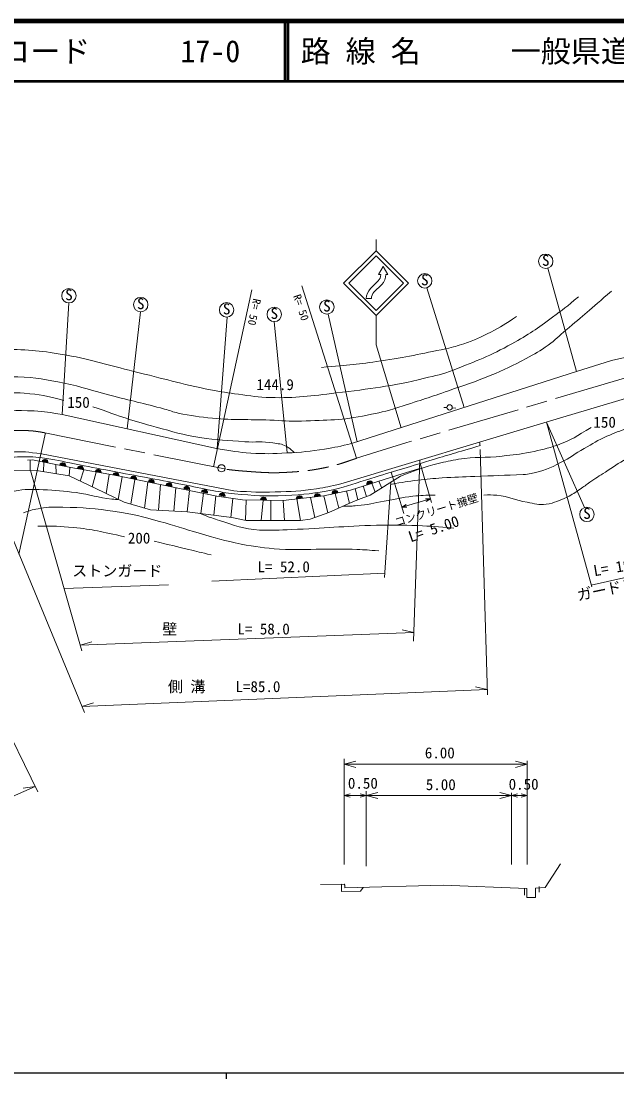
# Model space of a CAD drawing. Units: millimetres, scale not verified. Extents: x 40000 to 680000, y 20000 to 380000.
# Drawn here: x 133858 to 233004, y 204000 to 380000 of the extents above; entities that cross this region are included whole.
import ezdxf
from ezdxf.enums import TextEntityAlignment as Align

# ---------------------------------------------------------------- set-up
doc = ezdxf.new("R2010")
doc.units = ezdxf.units.MM
doc.header["$LTSCALE"] = 1000
doc.linetypes.add('CHAIN', pattern=[18.5, 12, -1.5, 3.5, -1.5])
for name, color, linetype, lineweight in [('M-BGD', 7, 'Continuous', 13), ('M-BMK', 2, 'CHAIN', 13), ('M-STR-HTXT', 7, 'Continuous', 13), ('M-TTL', 2, 'Continuous', 140), ('M-TTL-BAND', 7, 'Continuous', 25), ('M-TTL-LINE', 7, 'Continuous', 50), ('M-TTL-TXT', 7, 'Continuous', 13)]:
    doc.layers.add(name, color=color, linetype=linetype, lineweight=lineweight)
doc.styles.add('ＭＳ ゴシック', font='')
doc.styles.get('ＭＳ ゴシック').set_extended_font_data('MS Gothic')

msp = doc.modelspace()

# ---------------------------------------------------------------- linework, layer by layer
at = {"layer": 'M-BGD'}
for p, q in [((192928, 341798), (192928, 343656)), ((221518, 338895), (226314, 321717)), ((191991, 335494), (193271, 336774)), ((192585, 334900), (193865, 336180)), ((201353, 335636), (207606, 315720)), ((141777, 333107), (140670, 314541)), ((192148, 333845), (191308, 333845)), ((153705, 331633), (151493, 312162)), ((184969, 331257), (189772, 310003)), ((192928, 330998), (192928, 327298)), ((168170, 330765), (166491, 308869)), ((175989, 330004), (178120, 308143)), ((192928, 327298), (192928, 326136)), ((192928, 326136), (197094, 312351)), ((204233, 315721), (204719, 315690)), ((205607, 315632), (206227, 315591)), ((166388, 308887), (140670, 314541)), ((227643, 299066), (221272, 313276)), ((179089, 308420), (179321, 308215)), ((135722, 306987), (134932, 306965)), ((135353, 306977), (135363, 305202)), ((137223, 307989), (169282, 301826)), ((137645, 306606), (137587, 305058)), ((139657, 306207), (139662, 304715)), ((141957, 305751), (141836, 304356)), ((144312, 305329), (143676, 303470)), ((146371, 304963), (145695, 302498)), ((148519, 304581), (147986, 301399)), ((150657, 304176), (150031, 300419)), ((152756, 303751), (152116, 299626)), ((154927, 303311), (154384, 298969)), ((157039, 302883), (156745, 298608)), ((192234, 303105), (192774, 301606)), ((193390, 303469), (193879, 302301)), ((159603, 302364), (159291, 298483)), ((161878, 301902), (161507, 298373)), ((164200, 301432), (163776, 298077)), ((166272, 301012), (165903, 297800)), ((184255, 301010), (184899, 298158)), ((186098, 301416), (186743, 298979)), ((188015, 301837), (188481, 299765)), ((189457, 302231), (189906, 300365)), ((190793, 302651), (191353, 300881)), ((169096, 300577), (168777, 297425)), ((171330, 300322), (171188, 296925)), ((174124, 300283), (173781, 296911)), ((175402, 300266), (175411, 296919)), ((177494, 300237), (177695, 296929)), ((179736, 300493), (180378, 296909)), ((182002, 300753), (182725, 297412)), ((164211, 297836), (163527, 298110)), ((187638, 257254), (187638, 239656)), ((187638, 256350), (189570, 256868)), ((187638, 256350), (218087, 256350)), ((187638, 256350), (189570, 255833)), ((218087, 256350), (216157, 256867)), ((218087, 256350), (216157, 255833)), ((218087, 256920), (218087, 239656)), ((191272, 251871), (191272, 239373)), ((187638, 251139), (188638, 251407)), ((187638, 251139), (191272, 251139)), ((187638, 251139), (188638, 250871)), ((191272, 251139), (190272, 251407)), ((191272, 251139), (190272, 250871)), ((191272, 251139), (193203, 251657)), ((191272, 251139), (215447, 251139)), ((191272, 251139), (193203, 250622)), ((215447, 251139), (213517, 251656)), ((215447, 251139), (213517, 250622)), ((215447, 251565), (215447, 239671)), ((215447, 251139), (216447, 251407)), ((215447, 251139), (218087, 251139)), ((215447, 251139), (216447, 250871)), ((218087, 251139), (217087, 251407)), ((218087, 251139), (217087, 250871)), ((220073, 236002), (220069, 235085))]:
    msp.add_line(p, q, dxfattribs=at)
for points in [[(198328, 336398), (192928, 341798), (187528, 336398), (192928, 330998)], [(197479, 336398), (192928, 340950), (188377, 336398), (192928, 331847)]]:
    msp.add_lwpolyline(points, close=True, dxfattribs=at)
for points in [[(193708, 337829), (193349, 337829), (194128, 339179)], [(194128, 339179), (194907, 337829), (194548, 337829)], [(237821, 324836), (232099, 323520), (226314, 321717), (188985, 309751)], [(187046, 303005), (221428, 313323), (235365, 317461)], [(135722, 306987), (142109, 305720), (149701, 304370), (166407, 300984), (170722, 300330), (177494, 300237), (184255, 301010), (188648, 301976), (196385, 304412), (200135, 305565)], [(128168, 304918), (128574, 305228), (136747, 305197), (141836, 304356), (146302, 302206), (151027, 299942), (155400, 298675), (161507, 298373), (168912, 297408), (171311, 296899), (177553, 296930), (180378, 296909), (181964, 297151), (185080, 298220), (188289, 299685), (189992, 300401), (191966, 301097), (197015, 304275)], [(183658, 236354), (187598, 236368), (187736, 236250), (187736, 235773), (204073, 236233), (218033, 235688), (218047, 234199), (219471, 234188), (219457, 235743), (221072, 235822), (223606, 239790)], [(187214, 236367), (187202, 236329), (187174, 235188), (190359, 235218), (190796, 235859)], [(217648, 235703), (217648, 235682), (217632, 234576)]]:
    msp.add_lwpolyline(points, dxfattribs=at)
for centre, radius in [((221162, 340041), 1200), ((201036, 336793), 1200), ((141802, 334306), 1200), ((153755, 332832), 1200), ((168053, 331959), 1200), ((184737, 332434), 1200), ((175982, 331204), 1200), ((205167, 315728), 450), ((167210, 305592), 600), ((228027, 297929), 1200)]:
    msp.add_circle(centre, radius, dxfattribs=at)
for centre, radius, start, end in [((192216, 337829), 1492, 315, 0), ((192216, 337829), 2332, 315, 0), ((193640, 333845), 2332, 135, 180), ((193640, 333845), 1492, 135, 180), ((137834, 306590), 500, 349.34102, 169.34102), ((137834, 306590), 400, 349.34102, 169.34102), ((137834, 306590), 300, 349.34102, 169.34102), ((137834, 306590), 200, 349.34102, 169.34102), ((137834, 306590), 100, 349.34102, 169.34102), ((140783, 306035), 500, 349.34102, 169.34102), ((140783, 306035), 400, 349.34102, 169.34102), ((140783, 306035), 300, 349.34102, 169.34102), ((140783, 306035), 200, 349.34102, 169.34102), ((140783, 306035), 100, 349.34102, 169.34102), ((143731, 305480), 500, 349.34102, 169.34102), ((143731, 305480), 400, 349.34102, 169.34102), ((143731, 305480), 300, 349.34102, 169.34102), ((143731, 305480), 200, 349.34102, 169.34102), ((143731, 305480), 100, 349.34102, 169.34102), ((146679, 304925), 500, 349.34102, 169.34102), ((146679, 304925), 400, 349.34102, 169.34102), ((146679, 304925), 300, 349.34102, 169.34102), ((146679, 304925), 200, 349.34102, 169.34102), ((146679, 304925), 100, 349.34102, 169.34102), ((149627, 304370), 500, 349.34102, 169.34102), ((149627, 304370), 400, 349.34102, 169.34102), ((149627, 304370), 300, 349.34102, 169.34102), ((149627, 304370), 200, 349.34102, 169.34102), ((149627, 304370), 100, 349.34102, 169.34102), ((152574, 303809), 500, 349.14837, 169.14837), ((152574, 303809), 400, 349.14837, 169.14837), ((152574, 303809), 300, 349.14837, 169.14837), ((152574, 303809), 200, 349.14837, 169.14837), ((152574, 303809), 100, 349.14837, 169.14837), ((155521, 303244), 500, 349.14837, 169.14837), ((155521, 303244), 400, 349.14837, 169.14837), ((155521, 303244), 300, 349.14837, 169.14837), ((155521, 303244), 200, 349.14837, 169.14837), ((155521, 303244), 100, 349.14837, 169.14837), ((158467, 302679), 500, 349.14837, 169.14837), ((158467, 302679), 400, 349.14837, 169.14837), ((158467, 302679), 300, 349.14837, 169.14837), ((158467, 302679), 200, 349.14837, 169.14837), ((158467, 302679), 100, 349.14837, 169.14837), ((191894, 302998), 500, 17.47218, 197.47218), ((191894, 302998), 400, 17.47218, 197.47218), ((191894, 302998), 300, 17.47218, 197.47218), ((191894, 302998), 200, 17.47218, 197.47218), ((191894, 302998), 100, 17.47218, 197.47218), ((161414, 302115), 500, 349.14837, 169.14837), ((161414, 302115), 400, 349.14837, 169.14837), ((161414, 302115), 300, 349.14837, 169.14837), ((161414, 302115), 200, 349.14837, 169.14837), ((161414, 302115), 100, 349.14837, 169.14837), ((164360, 301550), 500, 349.14837, 169.14837), ((164360, 301550), 400, 349.14837, 169.14837), ((164360, 301550), 300, 349.14837, 169.14837), ((164360, 301550), 200, 349.14837, 169.14837), ((164360, 301550), 100, 349.14837, 169.14837), ((167306, 300985), 500, 349.14837, 169.14837), ((167306, 300985), 400, 349.14837, 169.14837), ((167306, 300985), 300, 349.14837, 169.14837), ((167306, 300985), 200, 349.14837, 169.14837), ((167306, 300985), 100, 349.14837, 169.14837), ((180182, 300544), 500, 6.52849, 186.52849), ((183163, 300885), 500, 6.52849, 186.52849), ((183163, 300885), 400, 6.52849, 186.52849), ((183163, 300885), 300, 6.52849, 186.52849), ((183163, 300885), 200, 6.52849, 186.52849), ((183163, 300885), 100, 6.52849, 186.52849), ((186111, 301419), 500, 12.39967, 192.39967), ((186111, 301419), 400, 12.39967, 192.39967), ((186111, 301419), 300, 12.39967, 192.39967), ((186111, 301419), 200, 12.39967, 192.39967), ((186111, 301419), 100, 12.39967, 192.39967), ((174200, 300282), 500, 359.20916, 179.20916), ((174200, 300282), 400, 359.20916, 179.20916), ((174200, 300282), 300, 359.20916, 179.20916), ((174200, 300282), 200, 359.20916, 179.20916), ((174200, 300282), 100, 359.20916, 179.20916), ((180182, 300544), 400, 6.52849, 186.52849), ((180182, 300544), 300, 6.52849, 186.52849), ((180182, 300544), 200, 6.52849, 186.52849), ((180182, 300544), 100, 6.52849, 186.52849)]:
    msp.add_arc(centre, radius, start, end, dxfattribs=at)
for points, knots in [([(196715, 315754), (200734, 317053), (201783, 317386), (205005, 318511), (207723, 319460), (209272, 319929), (211937, 321019), (214323, 321994), (215614, 322655), (217888, 323868), (219372, 324659), (220220, 325093), (221580, 326081), (222804, 326970), (223384, 327601), (224538, 328579), (227514, 331101), (228441, 331909), (232123, 335079)], [0, 0, 0, 0, 1, 1, 1, 2, 2, 2, 3, 3, 3, 4, 4, 4, 5, 5, 5, 6, 6, 6, 6]), ([(99322, 314799), (103958, 317084), (105187, 317645), (108872, 319612), (109652, 320029), (110059, 320324), (110866, 320687), (112224, 321299), (113043, 321505), (114464, 321949), (117419, 322872), (119044, 323541), (122082, 324130), (125550, 324802), (127509, 325311), (131040, 325361), (135121, 325419), (137424, 325103), (141447, 324411), (145870, 323649), (148252, 322763), (152616, 321715), (157602, 320519), (160352, 319647), (165384, 318662), (167187, 318310), (168207, 318159), (170030, 317922), (172104, 317651), (173266, 317426), (175357, 317367), (179630, 317246), (182030, 317630), (186275, 318141), (192061, 318837), (195330, 319204), (200995, 320572), (202888, 321029), (203975, 321231), (205788, 321940), (209673, 323460), (211881, 324293), (215530, 326313), (218296, 327844), (219765, 328857), (222309, 330735), (224028, 332003), (224615, 332457), (226605, 334120)], [0, 0, 0, 0, 1, 1, 1, 2, 2, 2, 3, 3, 3, 4, 4, 4, 5, 5, 5, 6, 6, 6, 7, 7, 7, 8, 8, 8, 9, 9, 9, 10, 10, 10, 11, 11, 11, 12, 12, 12, 13, 13, 13, 14, 14, 14, 15, 15, 15, 16, 16, 16, 16]), ([(204550, 325455), (205962, 325810), (206378, 325940), (207525, 326328), (209333, 326939), (210312, 327393), (212012, 328259), (213755, 329148), (214352, 329543), (216312, 330830)], [0, 0, 0, 0, 1, 1, 1, 2, 2, 2, 3, 3, 3, 3]), ([(183852, 322384), (188559, 322783), (189876, 322908), (193710, 323456), (197972, 324065), (200316, 324674), (204550, 325455), (204550, 325455), (204550, 325455), (204550, 325455)], [0, 0, 0, 0, 1, 1, 1, 2, 2, 2, 3, 3, 3, 3]), ([(106754, 314429), (108263, 315173), (108729, 315356), (110022, 315890), (112977, 317108), (114740, 317523), (117832, 318330), (121064, 319174), (122878, 319678), (126178, 320193), (128938, 320624), (130511, 320850), (133304, 320796), (136335, 320737), (138025, 320362), (140996, 319758), (144023, 319143), (145653, 318515), (148646, 317749), (152186, 316842), (154188, 316408), (157717, 315461), (158617, 315219), (159093, 314976), (160005, 314783), (162215, 314315), (163477, 314148), (165726, 313940), (169432, 313596), (171529, 313753), (175248, 313626), (177301, 313556), (178452, 313335), (180504, 313434), (184794, 313641), (187249, 313555), (191454, 314428), (193529, 314858), (194304, 315016), (196715, 315754)], [0, 0, 0, 0, 1, 1, 1, 2, 2, 2, 3, 3, 3, 4, 4, 4, 5, 5, 5, 6, 6, 6, 7, 7, 7, 8, 8, 8, 9, 9, 9, 10, 10, 10, 11, 11, 11, 12, 12, 12, 13, 13, 13, 13]), ([(74282, 300403), (77563, 300708), (78483, 300814), (81157, 301213), (84550, 301720), (86513, 301845), (89775, 302906), (94540, 304457), (96904, 306116), (101416, 308296), (104886, 309974), (106693, 311203), (110233, 312728), (113001, 313921), (114581, 314541), (117462, 315424), (120339, 316305), (121982, 316732), (124947, 317246), (128595, 317878), (130698, 318383), (134388, 318087), (136999, 317879), (138073, 317683), (140988, 316898)], [0, 0, 0, 0, 1, 1, 1, 2, 2, 2, 3, 3, 3, 4, 4, 4, 5, 5, 5, 6, 6, 6, 7, 7, 7, 8, 8, 8, 8]), ([(140670, 314541), (138559, 314950), (137843, 315021), (136013, 315131), (132973, 315313), (131210, 315184), (128242, 314506), (126136, 314024), (124989, 313579), (123013, 312705), (120973, 311804), (120252, 311344), (118017, 309939)], [0, 0, 0, 0, 1, 1, 1, 2, 2, 2, 3, 3, 3, 4, 4, 4, 4]), ([(145786, 315843), (150760, 314101), (152150, 313562), (156331, 312447), (159159, 311692), (160726, 311143), (163622, 310717), (166524, 310291), (168174, 310232), (171100, 310016), (172913, 309883), (173957, 310111), (175750, 309806), (176637, 309655), (177201, 309696), (177988, 309261), (178462, 308999), (178687, 308782), (179089, 308420)], [0, 0, 0, 0, 1, 1, 1, 2, 2, 2, 3, 3, 3, 4, 4, 4, 5, 5, 5, 6, 6, 6, 6]), ([(197015, 304275), (199904, 305374), (200751, 305765), (203246, 306378), (204568, 306704), (205313, 306879), (206658, 307095), (209459, 307544), (211082, 307308), (213902, 307625), (215756, 307832), (216803, 307921), (218632, 308287), (220406, 308641), (221405, 308863), (223109, 309471), (225444, 310304), (226271, 310892), (228735, 312410)], [0, 0, 0, 0, 1, 1, 1, 2, 2, 2, 3, 3, 3, 4, 4, 4, 5, 5, 5, 6, 6, 6, 6]), ([(217396, 304539), (218019, 304589), (218221, 304641), (218746, 304736), (220752, 305101), (221831, 305608), (223648, 306533), (225235, 307341), (225998, 308017), (227548, 308894), (229013, 309723), (229810, 310241), (231349, 310923), (232686, 311516), (233454, 311814), (234849, 312252), (235738, 312532), (236241, 312718), (237168, 312813), (238561, 312956), (239363, 312853), (240748, 312654), (242569, 312392), (243612, 312236), (245339, 311601), (246914, 311023), (247748, 310550), (249181, 309677), (250028, 309161), (250460, 308803), (251231, 308181), (252079, 307496), (252535, 307076), (253246, 306249), (253693, 305729), (253852, 305533), (254326, 304865)], [0, 0, 0, 0, 1, 1, 1, 2, 2, 2, 3, 3, 3, 4, 4, 4, 5, 5, 5, 6, 6, 6, 7, 7, 7, 8, 8, 8, 9, 9, 9, 10, 10, 10, 11, 11, 11, 12, 12, 12, 12]), ([(124556, 305787), (125604, 306411), (125986, 306579), (126948, 306989), (128842, 307798), (130016, 308059), (132066, 308251), (134095, 308441), (134969, 308316), (137276, 307979)], [0, 0, 0, 0, 1, 1, 1, 2, 2, 2, 3, 3, 3, 3]), ([(127201, 306430), (128382, 306768), (128738, 306855), (129740, 307053), (131093, 307320), (131866, 307440), (133244, 307482), (134858, 307532), (135773, 307532), (137377, 307344), (139487, 307096), (140636, 306741), (142722, 306340), (145096, 305883), (146421, 305609), (148795, 305156), (153438, 304270), (156048, 303828), (160687, 302923), (162636, 302543), (163714, 302256), (165669, 301909), (167107, 301653), (167911, 301472), (169366, 301348), (172658, 301068), (174522, 300892), (177821, 301073), (180930, 301244), (182692, 301379), (185735, 302039), (188254, 302586), (189592, 303176), (192061, 303917), (195896, 305067), (198037, 305736), (201872, 306886), (205147, 307868), (206175, 308173), (210261, 309383)], [0, 0, 0, 0, 1, 1, 1, 2, 2, 2, 3, 3, 3, 4, 4, 4, 5, 5, 5, 6, 6, 6, 7, 7, 7, 8, 8, 8, 9, 9, 9, 10, 10, 10, 11, 11, 11, 12, 12, 12, 13, 13, 13, 13]), ([(188985, 309751), (186819, 309226), (186182, 309093), (184363, 308789), (181925, 308382), (180536, 308279), (178068, 308141), (175741, 308010), (174427, 307974), (172102, 308130), (169856, 308280), (169044, 308419), (166388, 308887)], [0, 0, 0, 0, 1, 1, 1, 2, 2, 2, 3, 3, 3, 4, 4, 4, 4]), ([(210845, 301133), (211847, 301189), (212184, 301160), (213040, 301106), (215059, 300976), (216087, 300245), (218088, 299942), (219319, 299756), (220031, 299403), (221259, 299610), (222670, 299848), (223423, 300204), (224721, 300808), (225626, 301229), (226073, 301583), (226905, 302134), (227545, 302557), (227869, 302842), (228501, 303276), (229499, 303961), (230072, 304324), (231091, 304979), (232460, 305861), (233207, 306390), (234621, 307198), (235356, 307619), (235764, 307885), (236566, 308158), (237678, 308537), (238371, 308511), (239543, 308580), (240668, 308647), (241319, 308580), (242417, 308324), (244840, 307759), (246155, 307166), (248330, 305956), (250354, 304830), (251205, 303758), (252917, 302197), (254530, 300725), (255059, 300168), (256863, 298238)], [0, 0, 0, 0, 1, 1, 1, 2, 2, 2, 3, 3, 3, 4, 4, 4, 5, 5, 5, 6, 6, 6, 7, 7, 7, 8, 8, 8, 9, 9, 9, 10, 10, 10, 11, 11, 11, 12, 12, 12, 13, 13, 13, 14, 14, 14, 14]), ([(195368, 302909), (197514, 303293), (198106, 303405), (199875, 303622), (201463, 303817), (202357, 303895), (203953, 304003), (206071, 304145), (207261, 304159), (209381, 304245), (212511, 304371), (214265, 304424), (217396, 304539), (217396, 304539), (217396, 304539), (217396, 304539)], [0, 0, 0, 0, 1, 1, 1, 2, 2, 2, 3, 3, 3, 4, 4, 4, 5, 5, 5, 5]), ([(169282, 301826), (172511, 301637), (173456, 301583), (176132, 301654), (178830, 301726), (180355, 301770), (183019, 302200), (184603, 302455), (185169, 302555), (187046, 303005)], [0, 0, 0, 0, 1, 1, 1, 2, 2, 2, 3, 3, 3, 3]), ([(79997, 280729), (81764, 281049), (82270, 281158), (83708, 281518), (85674, 282011), (86751, 282390), (88658, 283076), (90065, 283583), (90841, 283909), (92193, 284548), (92810, 284839), (93134, 285044), (93744, 285351), (95291, 286129), (96179, 286522), (97739, 287276), (99312, 288036), (100170, 288511), (101762, 289232), (103644, 290084), (104697, 290583), (106657, 291239), (107857, 291641), (108524, 291984), (109786, 292077), (110727, 292146), (111276, 292071), (112189, 291835), (113448, 291509), (113997, 290911), (115125, 290263), (115839, 289853), (116171, 289502), (116918, 289155), (117528, 288873), (117900, 288680), (118573, 288678), (119256, 288676), (119710, 288697), (120276, 289079), (120809, 289439), (120989, 289791), (121377, 290305), (122217, 291419), (122506, 292168), (123272, 293335), (124102, 294600), (124578, 295303), (125457, 296536), (126096, 297431), (126384, 297996), (127150, 298786), (128102, 299767), (128789, 300173), (129980, 300845), (130960, 301397), (131595, 301577), (132698, 301795), (134540, 302160), (135622, 302094), (137499, 302035), (139660, 301968), (140867, 301813), (143013, 301545), (145357, 301252), (146613, 300698), (148964, 300465), (149456, 300416), (149677, 300387), (150160, 300357)], [0, 0, 0, 0, 1, 1, 1, 2, 2, 2, 3, 3, 3, 4, 4, 4, 5, 5, 5, 6, 6, 6, 7, 7, 7, 8, 8, 8, 9, 9, 9, 10, 10, 10, 11, 11, 11, 12, 12, 12, 13, 13, 13, 14, 14, 14, 15, 15, 15, 16, 16, 16, 17, 17, 17, 18, 18, 18, 19, 19, 19, 20, 20, 20, 21, 21, 21, 22, 22, 22, 23, 23, 23, 23]), ([(202754, 301140), (201014, 301120), (200492, 301095), (199052, 300951), (197161, 300762), (196135, 300422), (194262, 300106), (192522, 299812), (191562, 299519), (189803, 299383), (188862, 299310), (188517, 299285), (187400, 299279)], [0, 0, 0, 0, 1, 1, 1, 2, 2, 2, 3, 3, 3, 4, 4, 4, 4]), ([(134246, 298200), (135509, 298625), (135942, 298746), (137064, 298941), (138499, 299191), (139332, 299141), (140789, 299114), (144202, 299051), (146120, 298889), (149502, 298419), (152429, 298012), (154025, 297514), (156883, 296764), (159484, 296081), (160887, 295508), (163478, 294790), (166189, 294040), (167689, 293521), (170452, 292994), (172932, 292521), (174340, 292307), (176860, 292153), (179626, 291983), (181183, 292134), (183953, 292121), (186212, 292111), (187479, 292203), (189735, 292095), (191171, 292027), (191655, 291998), (193405, 291839)], [0, 0, 0, 0, 1, 1, 1, 2, 2, 2, 3, 3, 3, 4, 4, 4, 5, 5, 5, 6, 6, 6, 7, 7, 7, 8, 8, 8, 9, 9, 9, 10, 10, 10, 10]), ([(205873, 295647), (202999, 295894), (202212, 295954), (199860, 296052), (197184, 296162), (195682, 296182), (193005, 296114), (187469, 295972), (184378, 295613), (178844, 295408), (176771, 295331), (175605, 295209), (173534, 295326), (170856, 295477), (169410, 296105), (166856, 296922), (165815, 297256), (165447, 297365), (164211, 297836)], [0, 0, 0, 0, 1, 1, 1, 2, 2, 2, 3, 3, 3, 4, 4, 4, 5, 5, 5, 6, 6, 6, 6]), ([(136628, 295992), (139393, 295993), (140237, 295948), (142538, 295736), (145909, 295425), (147115, 295083), (151067, 294186)], [0, 0, 0, 0, 1, 1, 1, 2, 2, 2, 2]), ([(156005, 293469), (158814, 292795), (159519, 292627), (161769, 292083), (163224, 291731), (163679, 291620), (165493, 291179)], [0, 0, 0, 0, 1, 1, 1, 2, 2, 2, 2])]:
    msp.add_open_spline(points, degree=3, knots=knots, dxfattribs=at)
msp.add_open_spline([(210261, 309383), (210202, 309660), (210202, 309660), (210144, 309937)], degree=3, dxfattribs=at)
at = {"layer": 'M-BMK'}
msp.add_line((137800, 311504), (168105, 305412), dxfattribs=at)
msp.add_lwpolyline([(234295, 320596), (198065, 309877), (189682, 307263)], dxfattribs=at)
for points, knots in [([(137800, 311504), (136129, 311813), (135532, 311853), (134066, 311894), (131476, 311967), (129965, 311743), (127502, 310939), (125501, 310285), (124699, 309874), (122620, 308656)], [0, 0, 0, 0, 1, 1, 1, 2, 2, 2, 3, 3, 3, 3]), ([(168105, 305412), (169751, 305214), (170214, 305180), (171570, 305078), (174168, 304883), (175637, 304776), (178238, 304932), (180435, 305065), (181675, 305163), (183836, 305583), (186168, 306037), (187015, 306343), (189682, 307263)], [0, 0, 0, 0, 1, 1, 1, 2, 2, 2, 3, 3, 3, 4, 4, 4, 4])]:
    msp.add_open_spline(points, degree=3, knots=knots, dxfattribs=at)
at = {"layer": 'M-STR-HTXT'}
for p, q in [((172244, 335299), (165877, 305860)), ((180553, 335955), (189682, 307263)), ((228826, 285864), (221272, 313276)), ((133449, 291296), (137916, 311481)), ((211451, 267873), (210241, 308702)), ((144388, 264945), (126948, 306989)), ((199174, 276849), (200189, 306949)), ((202158, 299886), (200245, 306396)), ((143950, 275238), (135413, 305202)), ((197550, 298050), (195420, 304931)), ((194320, 287410), (195412, 303267)), ((197214, 299136), (201975, 300510)), ((197214, 299136), (197923, 299563)), ((201975, 300510), (201147, 300494)), ((201975, 300510), (201265, 300082)), ((136623, 251749), (113546, 299011)), ((197214, 299136), (198042, 299151)), ((165617, 286813), (194370, 288137)), ((228753, 286129), (238460, 288356)), ((141007, 285569), (158388, 286214)), ((143693, 276140), (199221, 278268)), ((199221, 278268), (197273, 278711)), ((143693, 276140), (145604, 276731)), ((143967, 265962), (211424, 268800)), ((211424, 268800), (209474, 269236)), ((143967, 265962), (145875, 266560)), ((84352, 229654), (136174, 252667)), ((136174, 252667), (134200, 252357))]:
    msp.add_line(p, q, dxfattribs=at)
at = {"layer": 'M-TTL'}
msp.add_line((680000, 380000), (40000, 380000), dxfattribs=at)
at = {"layer": 'M-TTL-BAND'}
for p, q in [((40000, 205000), (579000, 205000)), ((168000, 205000), (168000, 204000))]:
    msp.add_line(p, q, dxfattribs=at)
at = {"layer": 'M-TTL-LINE'}
for p, q in [((177750, 380000), (177750, 370000)), ((178250, 380000), (178250, 370000)), ((40000, 370000), (680000, 370000))]:
    msp.add_line(p, q, dxfattribs=at)

# ---------------------------------------------------------------- texts
at = {"layer": 'M-BGD', "style": 'ＭＳ ゴシック'}
for p in [(221171, 338739), (201045, 335491), (141810, 333004), (153764, 331530), (168062, 330657), (184746, 331132), (175991, 329902), (228035, 296627)]:
    msp.add_text('S', height=1833, dxfattribs=at).set_placement(p, align=Align.BOTTOM_CENTER)
for s, p in [('144.9', (173014, 318054)), ('150', (141537, 315102)), ('150', (229100, 311803)), ('200', (151619, 292518)), ('6.00', (201043, 256777)), ('0.50', (188238, 251729)), ('5.00', (201207, 251496)), ('0.50', (214994, 251566))]:
    msp.add_text(s, height=1833, dxfattribs=at).set_placement(p, align=Align.BOTTOM_LEFT)
at = {"layer": 'M-STR-HTXT', "style": 'ＭＳ ゴシック'}
for s, height, rotation, p in [('R= 50', 1320, 288.581, (178738, 334145)), ('R= 50', 1320, 257.824, (172124, 334016)), ('コンクリート擁壁', 1320, 16.985, (196402, 295540)), ('L= 5.00', 1833, 18.683, (198856, 292736)), ('L= 19.0', 1833, 9.501, (229364, 287084)), ('ガードレール', 1833, 11.603, (226682, 283015))]:
    msp.add_text(s, height=height, rotation=rotation, dxfattribs=at).set_placement(p, align=Align.BOTTOM_LEFT)
for s, p in [('ストンガード', (142357, 287067)), ('L= 52.0', (173185, 287746)), ('壁\u3000\u3000\u3000\u3000L= 58.0', (157341, 277392)), ('側 溝\u3000\u3000L=85.0', (158279, 267806))]:
    msp.add_text(s, height=1833, dxfattribs=at).set_placement(p, align=Align.BOTTOM_LEFT)
at = {"layer": 'M-TTL-TXT', "style": 'ＭＳ ゴシック'}
for s, p in [('図面コード      17-0', (120380, 375000)), ('路 線 名      一般県道俵山長門古市(停)線', (180380, 375000))]:
    msp.add_text(s, height=3666, dxfattribs=at).set_placement(p, align=Align.MIDDLE_LEFT)

doc.saveas('drawing.dxf')
